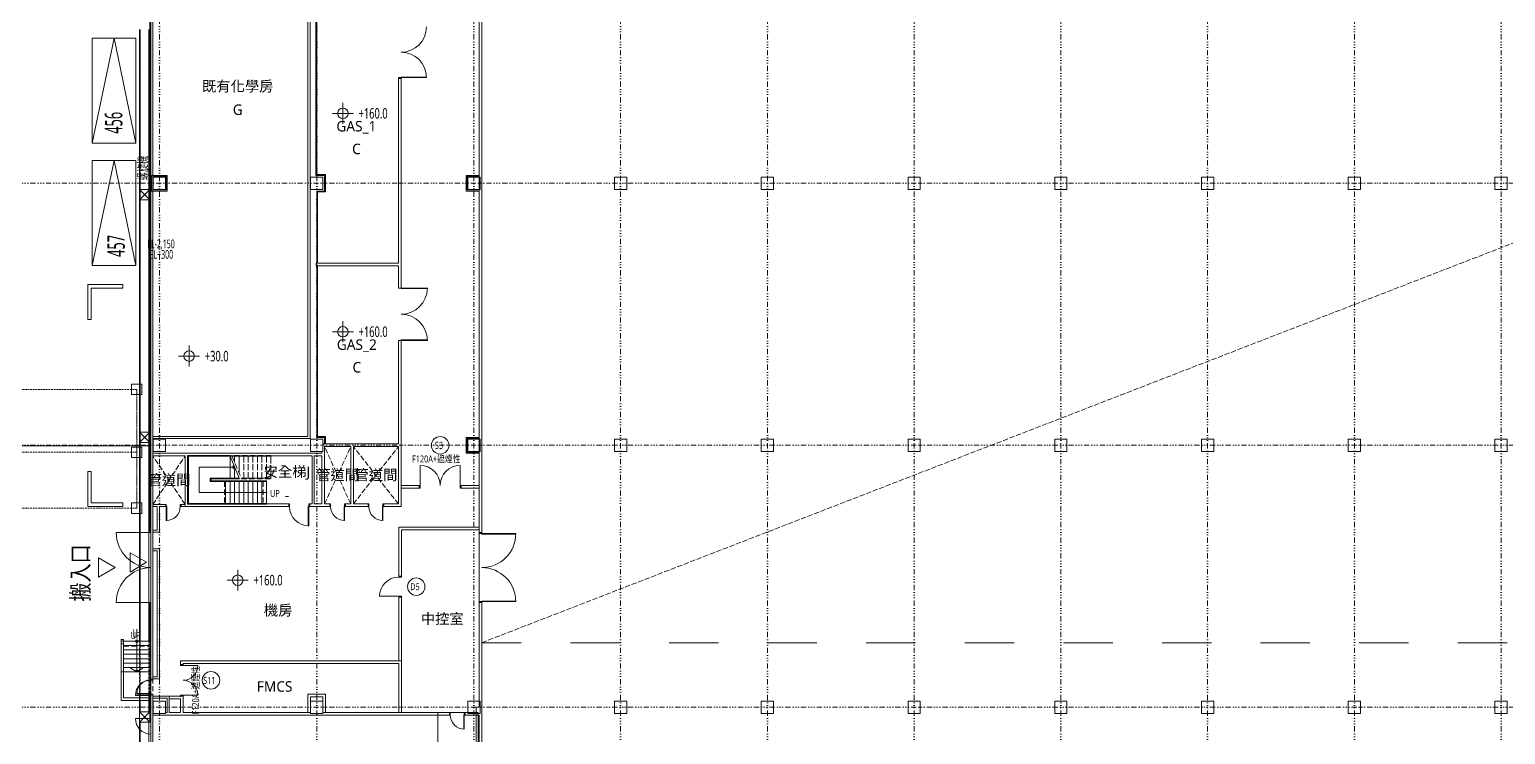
# Model space of a CAD drawing. Header units: millimetres. Extents: x -32710 to 654186, y -254124 to 420220.
# Drawn here: x 21763 to 106250, y 13445 to 53800 of the extents above; entities that cross this region are included whole.
import ezdxf
from ezdxf.enums import TextEntityAlignment as Align

# ---------------------------------------------------------------- set-up
doc = ezdxf.new("R2010")
doc.units = ezdxf.units.MM
doc.header["$LTSCALE"] = 1000
for name, pattern in [('H12PL1$0$DASHEDX2', [0.15, 0.1, -0.05]), ('H12PL1$0$DOTK1', [0.01, 0.005, -0.005]), ('H12PL1$0$DOTK2', [0.0166, 0.0083, -0.0083]), ('H12PL1$0$HIDDEN', [0.4, 0.3, -0.1]), ('H12PL1$0$JJP_三點線', [0.9, 0.3, -0.15, 0, -0.15, 0, -0.15, 0, -0.15]), ('H12PL1$0$JJP_虛線(退縮線、投影線、地下室範圍、非屬本工程、圖面分區)', [0.45, 0.3, -0.15]), ('H12PL1$0$TAI_虛線', [5.644, 2.822, -2.822]), ('H12PL1$0$虛線', [0.846667, 0.423333, -0.423333]), ('H12PL1$0$雨水排水_路_最新$0$DOTK1', [0.01, 0.005, -0.005])]:
    doc.linetypes.add(name, pattern=pattern)
for name, color, linetype in [('H12PL1$0$A-LABEL-HIGH', 252, 'Continuous'), ('H12PL1$0$A-OBJE-2D', 252, 'Continuous'), ('H12PL1$0$A-STRS', 252, 'Continuous'), ('H12PL1$0$A-TEXT', 252, 'Continuous'), ('H12PL1$0$A-TEXT-修改說明.50K', 252, 'Continuous'), ('H12PL1$0$A-WALL-EX', 252, 'Continuous'), ('H12PL1$0$A-WALL-IN', 252, 'Continuous'), ('H12PL1$0$A-WALL-IN.200K拆除', 252, 'Continuous'), ('H12PL1$0$A-ZONE', 252, 'Continuous'), ('H12PL1$0$D label', 252, 'Continuous'), ('H12PL1$0$Door', 252, 'Continuous'), ('H12PL1$0$S-COL', 252, 'Continuous'), ('H12PL1$0$S-FNDN', 252, 'Continuous'), ('H12PL1$0$S-GRID', 252, 'Continuous'), ('H12PL1$0$S-SLAB-SHOW', 252, 'Continuous'), ('H12PL1$0$全區配置圖_匯入NEWCUB用_13_0', 252, 'Continuous'), ('H12PL1$0$全區配置圖_匯入NEWCUB用_13_200_TEXT3', 252, 'Continuous'), ('H12PL1$0$全區配置圖_匯入NEWCUB用_13_400_HYOKI', 252, 'Continuous'), ('H12PL1$0$全區配置圖_匯入NEWCUB用_13_Defpoints', 252, 'Continuous'), ('H12PL1$0$全區配置圖_匯入NEWCUB用_13_HYOKI', 252, 'Continuous'), ('H12PL1$0$全區配置圖_匯入NEWCUB用_13_PKG', 252, 'Continuous'), ('H12PL1$0$全區配置圖_匯入NEWCUB用_13_SIAGE1', 252, 'Continuous'), ('H12PL1$0$全區配置圖_匯入NEWCUB用_13_SITE', 252, 'Continuous'), ('H12PL1$0$全區配置圖_匯入NEWCUB用_13_STANTION新設', 252, 'Continuous'), ('H12PL1$0$全區配置圖_匯入NEWCUB用_13_SUGATA3', 252, 'Continuous'), ('H12PL1$0$全區配置圖_匯入NEWCUB用_13_SUGATA4', 252, 'Continuous'), ('H12PL1$0$全區配置圖_匯入NEWCUB用_13_SUGATAD', 252, 'Continuous'), ('H12PL1$0$全區配置圖_匯入NEWCUB用_13_TATEGU1', 252, 'Continuous'), ('H12PL1$0$全區配置圖_匯入NEWCUB用_13_TATEGU3', 252, 'Continuous'), ('H12PL1$0$全區配置圖_匯入NEWCUB用_13_雨水排水経路図最新$0$SUGATAD', 252, 'Continuous'), ('MD-20250424-增加TRAY與FS主管位置調整', 7, 'Continuous'), ('xCUP-L40-M03-HVAC-EQ$0$XCUP-L40-HVAC-EQ$0$XCUP-L40-HVAC-EQ$0$XCUP-L40-HVAC-EQ$0$H-AHU-TXT', 7, 'Continuous')]:
    doc.layers.add(name, color=color, linetype=linetype)
doc.styles.add('H12PL1$0$Standard', font='Microsoft JhengHei.ttf', dxfattribs={"width": 0.8})
doc.styles.add('xCUP-L40-M03-HVAC-EQ$0$XCUP-L40-HVAC-EQ$0$XCUP-L40-HVAC-EQ$0$XCUP-L40-HVAC-EQ$0$CKIC-EC1', font='ckic-e.shx', dxfattribs={"height": 400, "bigfont": 'ckic-c.shx'})

# ---------------------------------------------------------------- blocks, each defined once
blk = doc.blocks.new('H12PL1')
at = {"layer": 'H12PL1$0$A-LABEL-HIGH', "lineweight": 0}
for p, q in [((10500, 48400), (10500, 49600)), ((9900, 49000), (11100, 49000)), ((9900, 36500), (11100, 36500)), ((10500, 35900), (10500, 37100)), ((1698.3, 34502.7), (1698.3, 35702.7)), ((1098.3, 35102.7), (2298.3, 35102.7)), ((4486.3, 21678.3), (4486.3, 22878.3)), ((3886.3, 22278.3), (5086.3, 22278.3))]:
    blk.add_line(p, q, dxfattribs=at)
for centre in [(10500, 49000), (10500, 36500), (1698.3, 35102.7), (4486.3, 22278.3)]:
    blk.add_circle(centre, 300, dxfattribs=at)
at = {"layer": 'H12PL1$0$A-OBJE-2D', "linetype": 'H12PL1$0$HIDDEN', "lineweight": 0}
for p, q in [((18450, 18700), (192000, 85950)), ((9450, 26640), (10950, 29925)), ((10950, 26640), (9450, 29925)), ((11100, 26640), (13685, 29925)), ((13685, 26640), (11100, 29925)), ((-380, 26602.5), (1475, 29400)), ((1475, 26602.5), (-380, 29400))]:
    blk.add_line(p, q, dxfattribs=at)
at = {"layer": 'H12PL1$0$A-STRS', "lineweight": 0}
for p, q in [((4024.2, 29420), (1605, 29420)), ((1605, 29420), (1605, 26620)), ((1655, 26670), (1655, 29370)), ((1655, 29370), (4045, 29370)), ((4045, 29370), (1655, 29370)), ((1655, 29370), (1655, 26670)), ((4045, 29370), (1655, 29370)), ((1655, 29370), (1655, 26670)), ((2280, 27295), (2280, 28745)), ((2280, 28745), (4045, 28745)), ((4045, 29370), (4045, 28120)), ((4045, 29370), (4045, 28120)), ((4045, 28120), (4045, 29370)), ((4045, 29370), (4045, 28120)), ((4045, 29370), (4565, 28120)), ((4045, 28745), (4305, 28745)), ((4305, 28745), (4205, 28820)), ((4205, 28670), (4305, 28745)), ((4305, 28745), (4305, 28120)), ((4305, 28120), (4305, 28745)), ((4305, 28745), (4305, 28120)), ((4045, 28120), (2905, 28120)), ((2905, 28120), (2905, 27920)), ((2905, 27920), (2905, 28120)), ((2905, 28120), (4045, 28120)), ((2905, 27920), (2905, 28120)), ((2905, 28120), (4045, 28120)), ((2905, 27920), (3785, 27920)), ((3715.6, 27920), (2905, 27920)), ((3785, 27920), (2905, 27920)), ((2955, 27970), (2955, 28070)), ((2955, 28070), (4045, 28070)), ((3785, 27970), (2955, 27970)), ((3785, 27920), (3715.6, 27920)), ((6125, 27970), (3785, 27970)), ((3785, 27970), (3785, 27920)), ((3785, 27920), (3785, 27970)), ((3785, 27920), (6125, 27920)), ((6125, 27920), (3785, 27920)), ((3785, 26670), (3785, 27920)), ((3785, 26670), (3785, 27920)), ((3785, 26670), (3785, 27920)), ((4045, 27920), (3785, 27920)), ((3785, 27920), (3785, 26670)), ((3785, 26670), (3785, 27920)), ((4045, 28070), (4045, 28120)), ((4565, 28120), (4045, 28120)), ((4045, 28120), (4045, 28070)), ((4045, 28120), (4565, 28120)), ((4045, 28120), (4305, 28120)), ((4045, 28070), (4585.8, 28070)), ((4045, 26670), (4045, 27920)), ((4305, 27920), (4045, 27920)), ((4045, 27920), (4045, 26670)), ((4045, 26670), (4045, 27920)), ((4305, 28120), (4565, 28120)), ((4305, 26670), (4305, 27920)), ((4565, 27920), (4305, 27920)), ((4305, 27920), (4305, 26670)), ((4305, 26670), (4305, 27920)), ((4565, 26670), (4565, 27920)), ((4825, 27920), (4565, 27920)), ((4565, 27920), (4565, 26670)), ((4565, 26670), (4565, 27920)), ((4825, 26670), (4825, 27920)), ((5085, 27920), (4825, 27920)), ((4825, 27920), (4825, 26670)), ((4825, 26670), (4825, 27920)), ((5085, 26670), (5085, 27920)), ((5345, 27920), (5085, 27920)), ((5085, 27920), (5085, 26670)), ((5085, 26670), (5085, 27920)), ((5345, 26670), (5345, 27920)), ((5605, 27920), (5345, 27920)), ((5345, 27920), (5345, 26670)), ((5345, 26670), (5345, 27920)), ((5605, 26670), (5605, 27920)), ((5865, 27920), (5605, 27920)), ((5605, 27920), (5605, 26670)), ((5605, 26670), (5605, 27920)), ((5865, 26670), (5865, 27920)), ((6125, 27920), (5865, 27920)), ((5865, 27920), (5865, 26670)), ((5865, 26670), (5865, 27920)), ((6125, 27920), (6125, 27970)), ((6125, 26670), (6125, 27920)), ((6125, 26670), (6125, 27920)), ((3785, 27295), (2280, 27295)), ((5865, 27295), (3785, 27295)), ((6125, 27295), (5865, 27295)), ((1605, 26620), (3785, 26620)), ((3785, 26670), (1655, 26670)), ((1655, 26670), (3715.6, 26670)), ((1655, 26670), (3785, 26670)), ((3715.6, 26670), (3785, 26670)), ((6125, 26670), (3785, 26670)), ((3785, 26670), (3785, 26620)), ((3785, 26620), (3785, 26670)), ((3785, 26670), (6125, 26670)), ((3785, 26670), (4045, 26670)), ((3785, 26620), (6125, 26620)), ((4045, 26670), (4305, 26670)), ((4305, 26670), (4565, 26670)), ((4565, 26670), (4825, 26670)), ((4825, 26670), (5085, 26670)), ((5085, 26670), (5345, 26670)), ((5345, 26670), (5605, 26670)), ((5605, 26670), (5865, 26670)), ((5865, 26670), (6125, 26670)), ((6125, 26620), (6125, 26670)), ((-2200, 18785), (-2200, 17035)), ((-2050, 18785), (-2200, 18785)), ((-2050, 17035), (-2050, 18785)), ((-2050, 18785), (-2050, 17035)), ((-550, 18785), (-2050, 18785)), ((-550, 18785), (-2050, 18785)), ((-2050, 18785), (-2050, 18535)), ((-1300, 18785), (-1300, 18535)), ((-550, 17035), (-550, 18785)), ((-550, 18535), (-550, 18785)), ((-2050, 18535), (-550, 18535)), ((-550, 18535), (-2050, 18535)), ((-2050, 18535), (-2050, 18285)), ((-2050, 18285), (-550, 18285)), ((-550, 18285), (-2050, 18285)), ((-2050, 18285), (-2050, 18035)), ((-2050, 18035), (-550, 18035)), ((-550, 18035), (-2050, 18035)), ((-2050, 18035), (-2050, 17785)), ((-2050, 17785), (-550, 17785)), ((-550, 17785), (-2050, 17785)), ((-2050, 17785), (-2050, 17535)), ((-1300, 18535), (-1300, 17285)), ((-550, 18285), (-550, 18535)), ((-550, 18035), (-550, 18285)), ((-550, 17785), (-550, 18035)), ((-550, 17535), (-550, 17785)), ((-2200, 17035), (-2050, 17035)), ((-2050, 17535), (-550, 17535)), ((-550, 17535), (-2050, 17535)), ((-2050, 17535), (-2050, 17285)), ((-2050, 17285), (-550, 17285)), ((-550, 17285), (-2050, 17285)), ((-2050, 17285), (-2050, 17035)), ((-2050, 17035), (-550, 17035)), ((-2050, 17035), (-550, 17035)), ((-1375, 17135), (-1300, 17035)), ((-1300, 17285), (-1300, 17035)), ((-1300, 17035), (-1225, 17135)), ((-550, 17285), (-550, 17535)), ((-550, 17035), (-550, 17285))]:
    blk.add_line(p, q, dxfattribs=at)
at = {"layer": 'H12PL1$0$A-STRS', "linetype": 'H12PL1$0$JJP_虛線(退縮線、投影線、地下室範圍、非屬本工程、圖面分區)', "lineweight": 0}
for p, q in [((4045, 29370), (4045, 28120)), ((6385, 29420), (4132.5, 29420)), ((4153.3, 29370), (6385, 29370)), ((4305, 29370), (4153.3, 29370)), ((4153.3, 29370), (4673.3, 28120)), ((4305, 29370), (4305, 29005.4)), ((4305, 29005.4), (4305, 29370)), ((4305, 29370), (4305, 29005.4)), ((4565, 29370), (4305, 29370)), ((4565, 29370), (4565, 28380.4)), ((4565, 28380.4), (4565, 29370)), ((4565, 29370), (4565, 28380.4)), ((4825, 29370), (4565, 29370)), ((4825, 29370), (4825, 28120)), ((4825, 28120), (4825, 29370)), ((4825, 29370), (4825, 28120)), ((5085, 29370), (4825, 29370)), ((5085, 29370), (5085, 28120)), ((5085, 28120), (5085, 29370)), ((5085, 29370), (5085, 28120)), ((5345, 29370), (5085, 29370)), ((5345, 29370), (5345, 28120)), ((5345, 28120), (5345, 29370)), ((5345, 29370), (5345, 28120)), ((5605, 29370), (5345, 29370)), ((5605, 29370), (5605, 28120)), ((5605, 28120), (5605, 29370)), ((5605, 29370), (5605, 28120)), ((5865, 29370), (5605, 29370)), ((5865, 29370), (5865, 28120)), ((5865, 28120), (5865, 29370)), ((5865, 29370), (5865, 28120)), ((6125, 29370), (5865, 29370)), ((6125, 29370), (6125, 28120)), ((6125, 28120), (6125, 29370)), ((6125, 29370), (6125, 28120)), ((6385, 29370), (6125, 29370)), ((6385, 29370), (6385, 29420)), ((6385, 28120), (6385, 29370)), ((3715.6, 27920), (3715.6, 26670)), ((6385, 28120), (4673.3, 28120)), ((4673.3, 28120), (4825, 28120)), ((4694.1, 28070), (6385, 28070)), ((4825, 28120), (5085, 28120)), ((5085, 28120), (5345, 28120)), ((5345, 28120), (5605, 28120)), ((5605, 28120), (5865, 28120)), ((5865, 28120), (6125, 28120)), ((5946.8, 27920), (5946.8, 26670)), ((6125, 28120), (6385, 28120)), ((6385, 28070), (6385, 28120)), ((-2050, 18495.6), (-550, 18495.6))]:
    blk.add_line(p, q, dxfattribs=at)
at = {"layer": 'H12PL1$0$A-STRS', "linetype": 'H12PL1$0$虛線', "lineweight": 0}
for p, q in [((6385, 29370), (4153.3, 29370)), ((6385, 28120), (6385, 29370)), ((4673.3, 28120), (6385, 28120))]:
    blk.add_line(p, q, dxfattribs=at)
at = {"layer": 'H12PL1$0$A-STRS', "lineweight": 0, "flags": 128}
for points in [[(6125, 27320, 1), (6125, 27270, 1)], [(-1325, 18785, 1), (-1275, 18785, 1)]]:
    blk.add_lwpolyline(points, format="xyb", close=True, dxfattribs=at)
at = {"layer": 'H12PL1$0$A-TEXT-修改說明.50K', "linetype": 'H12PL1$0$TAI_虛線', "lineweight": 0}
blk.add_lwpolyline([(167450, 18700), (18450, 18700)], dxfattribs=at)
at = {"layer": 'H12PL1$0$A-WALL-EX', "linetype": 'H12PL1$0$JJP_虛線(退縮線、投影線、地下室範圍、非屬本工程、圖面分區)', "lineweight": 0}
blk.add_line((-500, 82880), (-500, -2530), dxfattribs=at)
at = {"layer": 'H12PL1$0$A-WALL-EX', "lineweight": 0}
for p, q in [((-500, 16610), (-380, 16610)), ((-500, 15710), (-380, 15710))]:
    blk.add_line(p, q, dxfattribs=at)
at = {"layer": 'H12PL1$0$A-WALL-EX', "linetype": 'H12PL1$0$JJP_虛線(退縮線、投影線、地下室範圍、非屬本工程、圖面分區)', "lineweight": 0, "flags": 128}
for points in [[(-500, 83000), (-500, -2650)], [(-380, -2530), (-380, 82880)], [(-500, 53800), (-500, 30550)], [(-380, 30550), (-380, 53800)]]:
    blk.add_lwpolyline(points, dxfattribs=at)
at = {"layer": 'H12PL1$0$A-WALL-EX', "lineweight": 0, "flags": 128}
for points in [[(8499.5, 59499.5), (8499.5, 30500.5)], [(8619.5, 30500.5), (8619.5, 59619.5)], [(-500, 54650), (-500, 53800)], [(-380, 53800), (-380, 54650)], [(-450, 45450), (-450, 45385)], [(450, 45450), (-450, 45450)], [(-450, 45385), (-450, 44615)], [(-385, 44615), (-385, 45385)], [(-385, 45385), (385, 45385)], [(385, 45385), (385, 44615)], [(450, 45450), (450, 45385)], [(450, 44550), (450, 45385)], [(-450, 44550), (-450, 44615)], [(-450, 44550), (385, 44550)], [(385, 44615), (-385, 44615)], [(450, 44550), (385, 44550)], [(-500, 30550), (-500, 16610)], [(8499.5, 30500.5), (-380.5, 30500.5)], [(-380.5, 30500.5), (-380.5, 30380.5)], [(-380, 16610), (-380, 30550)], [(8619.5, 30380.5), (8619.5, 30500.5)], [(-380.5, 30380.5), (8619.5, 30380.5)], [(-500, 15710), (-500, 12500)], [(-380, 12500), (-380, 15710)]]:
    blk.add_lwpolyline(points, dxfattribs=at)
at = {"layer": 'H12PL1$0$A-WALL-IN', "lineweight": 0}
for p, q in [((13835, 51000), (13685, 51000)), ((13835, 39000), (13685, 39000)), ((13835, 36000), (13685, 36000)), ((14867.5, 27700), (14824.5, 27700)), ((14867.5, 27550), (14824.5, 27550)), ((14867.5, 27700), (14867.5, 27550)), ((17267.5, 27700), (17310.5, 27700)), ((17267.5, 27700), (17267.5, 27550)), ((17267.5, 27550), (17310.5, 27550)), ((337.5, 26489.5), (337.5, 26602.5)), ((1237.5, 26489.5), (1237.5, 26602.5)), ((7400, 26490), (7400, 26640)), ((8600, 26490), (8600, 26640)), ((9750, 26490), (9750, 26640)), ((10650, 26490), (10650, 26640)), ((11942.5, 26490), (11942.5, 26640)), ((12842.5, 26490), (12842.5, 26640)), ((-380, 25137.5), (-380, 25024.5)), ((18450, 25000), (18300, 25000)), ((-380, 24074.5), (-380, 23961.5)), ((18450, 21000), (18300, 21000)), ((1200, 17445), (1200, 17488)), ((1350, 17445), (1200, 17445)), ((1350, 17445), (1350, 17488)), ((1200, 15645), (1200, 15602)), ((1350, 15645), (1200, 15645)), ((1350, 15645), (1350, 15602)), ((16600, 14550), (16600, 14700)), ((17500, 14550), (17500, 14700))]:
    blk.add_line(p, q, dxfattribs=at)
at = {"layer": 'H12PL1$0$A-WALL-IN', "lineweight": 0, "flags": 128}
for points in [[(18450, 25000), (18450, 67500)], [(8950, 59550), (8950, 45450)], [(18300, 59550), (18300, 45450)], [(9000, 45500), (9000, 54925)], [(13685, 51000), (13685, 40425)], [(13835, 39000), (13835, 51000)], [(8950, 45450), (9000, 45450)], [(9450, 45500), (9000, 45500)], [(9000, 45450), (9450, 45450)], [(9500, 45500), (9450, 45500)], [(9450, 45450), (9450, 44550)], [(9500, 44500), (9500, 45500)], [(17550, 45450), (17615, 45450)], [(17550, 45450), (17550, 44615)], [(18300, 45450), (17615, 45450)], [(17615, 45385), (18300, 45385)], [(17615, 44615), (17615, 45385)], [(18300, 45385), (18300, 45350)], [(9000, 44550), (9000, 44500)], [(9450, 44550), (9000, 44550)], [(9000, 44500), (9000, 40425)], [(9050, 40425), (9050, 44500)], [(9050, 44500), (9450, 44500)], [(9500, 44500), (9450, 44500)], [(17550, 44615), (17550, 44550)], [(17550, 44550), (18300, 44550)], [(18300, 44615), (17615, 44615)], [(18300, 44650), (18300, 44615)], [(18300, 44550), (18300, 30450)], [(9000, 40425), (8975, 40425)], [(8975, 40425), (8975, 40275)], [(8975, 40275), (9000, 40275)], [(9000, 40275), (9000, 30450)], [(13685, 40425), (9050, 40425)], [(9050, 40275), (13685, 40275)], [(9050, 30500), (9050, 40275)], [(13685, 40275), (13685, 39000)], [(13685, 36000), (13685, 30075)], [(13835, 26640), (13835, 36000)], [(9050, 30450), (9000, 30450)], [(9500, 30500), (9050, 30500)], [(9050, 30450), (9450, 30450)], [(9450, 30450), (9450, 30075)], [(9500, 30500), (9500, 30450)], [(9500, 30075), (9500, 30450)], [(17550, 30450), (17615, 30450)], [(17550, 30450), (17550, 29615)], [(18300, 30450), (17615, 30450)], [(9300, 29650), (9300, 29550)], [(9450, 30075), (9350, 30075)], [(9450, 26640), (9450, 29925)], [(9450, 29925), (10950, 29925)], [(13685, 30075), (9500, 30075)], [(10950, 29925), (10950, 26640)], [(11100, 26640), (11100, 29925)], [(11100, 29925), (13685, 29925)], [(13685, 29925), (13685, 26640)], [(17550, 29615), (17550, 29550)], [(17615, 30385), (18300, 30385)], [(17615, 29615), (17615, 30385)], [(18300, 29615), (17615, 29615)], [(18300, 30385), (18300, 30350)], [(18300, 29650), (18300, 29615)], [(9300, 29550), (-380, 29550)], [(-380, 29550), (-380, 29400)], [(-380, 29400), (1475, 29400)], [(1475, 29400), (1475, 26640)], [(1625, 26640), (1625, 29400)], [(1625, 29400), (8750, 29400)], [(8750, 29400), (8750, 26640)], [(8862.5, 26640), (8862.5, 29400)], [(8862.5, 29400), (9300, 29400)], [(9300, 29400), (9300, 26640)], [(17550, 29550), (18300, 29550)], [(18300, 29550), (18300, 27700)], [(14867.5, 27700), (13835, 27700)], [(13835, 27700), (13835, 27550)], [(13835, 27550), (14867.5, 27550)], [(18300, 27700), (17267.5, 27700)], [(17267.5, 27550), (18300, 27550)], [(18300, 27550), (18300, 25317)], [(337.5, 26602.5), (-380, 26602.5)], [(-380, 26602.5), (-380, 26489.5)], [(-380, 26489.5), (-125, 26489.5)], [(-125, 26489.5), (-125, 25137.5)], [(0, 26489.5), (337.5, 26489.5)], [(0, 25024.5), (0, 26489.5)], [(1475, 26602.5), (1237.5, 26602.5)], [(1237.5, 26489.5), (1475, 26489.5)], [(1475, 26490), (1475, 26640)], [(1475, 26489.5), (1475, 26602.5)], [(1475, 26490), (7400, 26490)], [(7400, 26640), (1625, 26640)], [(8750, 26640), (8600, 26640)], [(8600, 26490), (9750, 26490)], [(9300, 26640), (8862.5, 26640)], [(9750, 26640), (9450, 26640)], [(10950, 26640), (10650, 26640)], [(10650, 26490), (11942.5, 26490)], [(11942.5, 26640), (11100, 26640)], [(13685, 26640), (12842.5, 26640)], [(12842.5, 26490), (13835, 26490)], [(13835, 26490), (13835, 26640)], [(-125, 25137.5), (-380, 25137.5)], [(-380, 25024.5), (-125, 25024.5)], [(0, 25024.5), (-125, 25024.5)], [(18300, 25167), (18300, 25000)], [(-125, 24074.5), (-380, 24074.5)], [(-380, 23961.5), (-125, 23961.5)], [(0, 24074.5), (-125, 24074.5)], [(-125, 23961.5), (-125, 16737.5)], [(0, 16624.5), (0, 24074.5)], [(18300, 21000), (18300, 15350)], [(18450, -350), (18450, 21000)], [(1200, 17662), (1200, 17512)], [(13700, 17662), (1200, 17662)], [(1200, 17512), (1200, 17445)], [(1350, 17445), (1350, 17512)], [(1350, 17512), (13700, 17512)], [(13850, 17662), (13700, 17662)], [(13700, 17512), (13700, 14700)], [(13850, 14700), (13850, 17662)], [(-125, 16737.5), (-380, 16737.5)], [(-380, 16624.5), (-380, 16737.5)], [(-380, 16624.5), (-125, 16624.5)], [(0, 16624.5), (-125, 16624.5)], [(437.5, 15645), (-380, 15645)], [(-380, 15532), (-380, 15645)], [(-380, 15532), (437.5, 15532)], [(550.5, 15645), (437.5, 15645)], [(437.5, 15532), (437.5, 14700)], [(1200, 15645), (550.5, 15645)], [(550.5, 15645), (550.5, 15495)], [(550.5, 14700), (550.5, 15645)], [(550.5, 15495), (1200, 15495)], [(1200, 15495), (1200, 14700)], [(1350, 14700), (1350, 15645)], [(8500, 15750), (8650, 15750)], [(8500, 15750), (8500, 14700)], [(9350, 15750), (8650, 15750)], [(8650, 15600), (9350, 15600)], [(8650, 15350), (8650, 15600)], [(9500, 15750), (9350, 15750)], [(9350, 15600), (9350, 15350)], [(9500, 14700), (9500, 15750)], [(-350, 14700), (-380.5, 14700)], [(-380.5, 14700), (-380.5, 14550)], [(-380.5, 14550), (16600, 14550)], [(437.5, 14700), (350, 14700)], [(1200, 14700), (550.5, 14700)], [(8650, 14700), (1350, 14700)], [(8650, 14700), (8500, 14700)], [(9500, 14700), (9350, 14700)], [(16600, 14700), (9350, 14700)], [(13850, 14700), (13700, 14700)], [(17650, 14700), (17500, 14700)], [(17500, 14550), (18300, 14550)], [(18300, 14550), (18300, 350)]]:
    blk.add_lwpolyline(points, dxfattribs=at)
at = {"layer": 'H12PL1$0$A-WALL-IN.200K拆除', "lineweight": 0}
for p, q in [((13700, 22507), (13850, 22507)), ((13700, 21307), (13850, 21307))]:
    blk.add_line(p, q, dxfattribs=at)
at = {"layer": 'H12PL1$0$A-WALL-IN.200K拆除', "lineweight": 0, "flags": 128}
for points in [[(13700, 25317), (13700, 25167)], [(18300, 25317), (13700, 25317)], [(13700, 25167), (13700, 22507)], [(13850, 22507), (13850, 25167)], [(13850, 25167), (18300, 25167)], [(13700, 21307), (13700, 17662)], [(13850, 17662), (13850, 21307)], [(13850, 17662), (13700, 17662)]]:
    blk.add_lwpolyline(points, dxfattribs=at)
at = {"layer": 'H12PL1$0$D label', "lineweight": 0, "flags": 128}
for points in [[(16567.5, 30000, 1), (15567.5, 30000, 1)], [(14700, 22407, 1), (14700, 21407, 1)], [(2950, 16045, 1), (2950, 17045, 1)]]:
    blk.add_lwpolyline(points, format="xyb", close=True, dxfattribs=at)
at = {"layer": 'H12PL1$0$Door', "lineweight": 0}
for p, q in [((13685, 51000), (13685, 51050)), ((13685, 51050), (13835, 51050)), ((13835, 51000), (13685, 51000)), ((13835, 51080), (15285, 51080)), ((13835, 51050), (13835, 51080)), ((15285, 51050), (13835, 51050)), ((13835, 51050), (13835, 51000)), ((15285, 51080), (15285, 51050)), ((13835, 39000), (13685, 39000)), ((13835, 39000), (15335, 39000)), ((13835, 38970), (13835, 39000)), ((15335, 38970), (13835, 38970)), ((15335, 39000), (15335, 38970)), ((13835, 36000), (13685, 36000)), ((13835, 36030), (15335, 36030)), ((13835, 36000), (13835, 36030)), ((15335, 36000), (13835, 36000)), ((15335, 36030), (15335, 36000)), ((14917.5, 27700), (14917.5, 28850)), ((17217.5, 27700), (17217.5, 28850)), ((14867.5, 27700), (14824.5, 27700)), ((14867.5, 27700), (14824.5, 27700)), ((14867.5, 27550), (14824.5, 27550)), ((14867.5, 27550), (14824.5, 27550)), ((14867.5, 27700), (14917.5, 27700)), ((14867.5, 27550), (14867.5, 27700)), ((14867.5, 27700), (14867.5, 27550)), ((14867.5, 27700), (14867.5, 27550)), ((14917.5, 27550), (14867.5, 27550)), ((14917.5, 27700), (14917.5, 27550)), ((17217.5, 27550), (17217.5, 27700)), ((17217.5, 27700), (17267.5, 27700)), ((17267.5, 27550), (17217.5, 27550)), ((17267.5, 27700), (17267.5, 27550)), ((17267.5, 27700), (17267.5, 27550)), ((17267.5, 27700), (17267.5, 27550)), ((17267.5, 27700), (17310.5, 27700)), ((17267.5, 27700), (17310.5, 27700)), ((17267.5, 27550), (17310.5, 27550)), ((17267.5, 27550), (17310.5, 27550)), ((337.5, 26489.5), (337.5, 26602.5)), ((337.5, 26602.5), (387.5, 26602.5)), ((387.5, 26489.5), (337.5, 26489.5)), ((387.5, 26602.5), (387.5, 26489.5)), ((387.5, 26489.5), (387.5, 25689.5)), ((417.5, 26489.5), (387.5, 26489.5)), ((417.5, 25689.5), (417.5, 26489.5)), ((1187.5, 26489.5), (1187.5, 26602.5)), ((1187.5, 26602.5), (1237.5, 26602.5)), ((1237.5, 26489.5), (1187.5, 26489.5)), ((1237.5, 26602.5), (1237.5, 26489.5)), ((7450, 26640), (7400, 26640)), ((7400, 26640), (7400, 26490)), ((7400, 26490), (7450, 26490)), ((7450, 26490), (7450, 26640)), ((8520, 25390), (8520, 26490)), ((8520, 26490), (8550, 26490)), ((8600, 26640), (8550, 26640)), ((8550, 26640), (8550, 26490)), ((8550, 26490), (8550, 25390)), ((8550, 26490), (8600, 26490)), ((8600, 26490), (8600, 26640)), ((9800, 26640), (9750, 26640)), ((9750, 26640), (9750, 26490)), ((9750, 26490), (9800, 26490)), ((9800, 26490), (9800, 26640)), ((10570, 25690), (10570, 26490)), ((10570, 26490), (10600, 26490)), ((10650, 26640), (10600, 26640)), ((10600, 26640), (10600, 26490)), ((10600, 26490), (10600, 25690)), ((10600, 26490), (10650, 26490)), ((10650, 26490), (10650, 26640)), ((11992.5, 26640), (11942.5, 26640)), ((11942.5, 26640), (11942.5, 26490)), ((11942.5, 26490), (11992.5, 26490)), ((11992.5, 26490), (11992.5, 26640)), ((12762.5, 25690), (12762.5, 26490)), ((12762.5, 26490), (12792.5, 26490)), ((12842.5, 26640), (12792.5, 26640)), ((12792.5, 26640), (12792.5, 26490)), ((12792.5, 26490), (12792.5, 25690)), ((12792.5, 26490), (12842.5, 26490)), ((12842.5, 26490), (12842.5, 26640)), ((387.5, 25689.5), (417.5, 25689.5)), ((8550, 25390), (8520, 25390)), ((10600, 25690), (10570, 25690)), ((12792.5, 25690), (12762.5, 25690)), ((18450, 25000), (18300, 25000)), ((18300, 25000), (18300, 24950)), ((18300, 24950), (18450, 24950)), ((18450, 24950), (18450, 25000)), ((20400, 24950), (18450, 24950)), ((18450, 24950), (18450, 24920)), ((18450, 24920), (20400, 24920)), ((20400, 24920), (20400, 24950)), ((13700, 22457), (13700, 22507)), ((13700, 22507), (13850, 22507)), ((13700, 22507), (13850, 22507)), ((13700, 22507), (13850, 22507)), ((13850, 22457), (13700, 22457)), ((13850, 22507), (13850, 22457)), ((13700, 21357), (12600, 21357)), ((13700, 21307), (13700, 21357)), ((13700, 21357), (13850, 21357)), ((13850, 21307), (13700, 21307)), ((13700, 21307), (13850, 21307)), ((13700, 21307), (13850, 21307)), ((13850, 21357), (13850, 21307)), ((18450, 21050), (18300, 21050)), ((18300, 21050), (18300, 21000)), ((18300, 21000), (18450, 21000)), ((20400, 21080), (18450, 21080)), ((18450, 21080), (18450, 21050)), ((18450, 21050), (20400, 21050)), ((18450, 21000), (18450, 21050)), ((20400, 21050), (20400, 21080)), ((1200, 17445), (1200, 17488)), ((1200, 17445), (1200, 17488)), ((1200, 17395), (1200, 17445)), ((1200, 17445), (1350, 17445)), ((1350, 17445), (1200, 17445)), ((1350, 17445), (1200, 17445)), ((1350, 17395), (1200, 17395)), ((1350, 17445), (1350, 17488)), ((1350, 17445), (1350, 17488)), ((1350, 17445), (1350, 17395)), ((1350, 17395), (2200, 17395)), ((-500, 16610), (-500, 16560)), ((-380, 16610), (-500, 16610)), ((-500, 16560), (-380, 16560)), ((-380, 16560), (-380, 16610)), ((-1300, 15760), (-1300, 15790)), ((-1300, 15790), (-500, 15790)), ((-500, 15760), (-1300, 15760)), ((-500, 15790), (-500, 15760)), ((-500, 15760), (-500, 15710)), ((-380, 15760), (-500, 15760)), ((-500, 15710), (-380, 15710)), ((-380, 15710), (-380, 15760)), ((1200, 15645), (1200, 15695)), ((1200, 15695), (1350, 15695)), ((1350, 15645), (1200, 15645)), ((1350, 15645), (1200, 15645)), ((1350, 15645), (1200, 15645)), ((1200, 15645), (1200, 15602)), ((1200, 15645), (1200, 15602)), ((1350, 15695), (1350, 15645)), ((1350, 15695), (2200, 15695)), ((1350, 15645), (1350, 15602)), ((1350, 15645), (1350, 15602)), ((16650, 14700), (16600, 14700)), ((16600, 14700), (16600, 14550)), ((16600, 14550), (16650, 14550)), ((16650, 14550), (16650, 14700)), ((17420, 13750), (17420, 14550)), ((17420, 14550), (17450, 14550)), ((17500, 14700), (17450, 14700)), ((17450, 14700), (17450, 14550)), ((17450, 14550), (17450, 13750)), ((17450, 14550), (17500, 14550)), ((17500, 14550), (17500, 14700)), ((17450, 13750), (17420, 13750))]:
    blk.add_line(p, q, dxfattribs=at)
for centre, radius, start, end in [((13835, 53950), 1450, 270, 0), ((13835, 51050), 1450, 0, 90), ((13835, 39000), 1500, 270, 0), ((13835, 36000), 1500, 0, 90), ((14917.5, 27700), 1150, 0, 90), ((17217.5, 27700), 1150, 90, 180), ((387.5, 26489.5), 800, 270, 0), ((8550, 26490), 1100, 180, 270), ((10600, 26490), 800, 180, 270), ((12792.5, 26490), 800, 180, 270), ((18450, 24950), 1950, 270, 0), ((18450, 21050), 1950, 0, 90), ((13700, 21357), 1100, 90, 180), ((1350, 17395), 850, 270, 0), ((-500, 15760), 800, 90, 180), ((1350, 15695), 850, 0, 90), ((17450, 14550), 800, 180, 270)]:
    blk.add_arc(centre, radius, start, end, dxfattribs=at)
at = {"layer": 'H12PL1$0$S-COL', "lineweight": 0, "flags": 128}
for points in [[(-350, 44650), (350, 44650), (350, 45350), (-350, 45350)], [(8650, 44650), (9350, 44650), (9350, 45350), (8650, 45350)], [(17650, 44650), (18350, 44650), (18350, 45350), (17650, 45350)], [(26050, 44650), (26750, 44650), (26750, 45350), (26050, 45350)], [(34450, 44650), (35150, 44650), (35150, 45350), (34450, 45350)], [(42850, 44650), (43550, 44650), (43550, 45350), (42850, 45350)], [(51250, 44650), (51950, 44650), (51950, 45350), (51250, 45350)], [(59650, 44650), (60350, 44650), (60350, 45350), (59650, 45350)], [(68050, 44650), (68750, 44650), (68750, 45350), (68050, 45350)], [(76450, 44650), (77150, 44650), (77150, 45350), (76450, 45350)], [(-350, 29650), (350, 29650), (350, 30350), (-350, 30350)], [(8650, 29650), (9350, 29650), (9350, 30350), (8650, 30350)], [(17650, 29650), (18350, 29650), (18350, 30350), (17650, 30350)], [(26050, 29650), (26750, 29650), (26750, 30350), (26050, 30350)], [(34450, 29650), (35150, 29650), (35150, 30350), (34450, 30350)], [(42850, 29650), (43550, 29650), (43550, 30350), (42850, 30350)], [(51250, 29650), (51950, 29650), (51950, 30350), (51250, 30350)], [(59650, 29650), (60350, 29650), (60350, 30350), (59650, 30350)], [(68050, 29650), (68750, 29650), (68750, 30350), (68050, 30350)], [(76450, 29650), (77150, 29650), (77150, 30350), (76450, 30350)], [(-350, 14650), (350, 14650), (350, 15350), (-350, 15350)], [(8650, 14650), (9350, 14650), (9350, 15350), (8650, 15350)], [(17650, 14650), (18350, 14650), (18350, 15350), (17650, 15350)], [(26050, 14650), (26750, 14650), (26750, 15350), (26050, 15350)], [(34450, 14650), (35150, 14650), (35150, 15350), (34450, 15350)], [(42850, 14650), (43550, 14650), (43550, 15350), (42850, 15350)], [(51250, 14650), (51950, 14650), (51950, 15350), (51250, 15350)], [(59650, 14650), (60350, 14650), (60350, 15350), (59650, 15350)], [(68050, 14650), (68750, 14650), (68750, 15350), (68050, 15350)], [(76450, 14650), (77150, 14650), (77150, 15350), (76450, 15350)]]:
    blk.add_lwpolyline(points, close=True, dxfattribs=at)
at = {"layer": 'H12PL1$0$S-FNDN', "lineweight": 0, "flags": 128}
blk.add_lwpolyline([(43500, 74700), (18300, 74700), (18300, 15000), (18125, 15000), (18125, -550), (93300, -550), (93300, 74700)], close=True, dxfattribs=at)
at = {"layer": 'H12PL1$0$S-GRID', "linetype": 'H12PL1$0$JJP_三點線', "lineweight": 0}
for p, q in [((0, 128250), (0, -28000)), ((9000, 128250), (9000, -28000)), ((18000, 128250), (18000, -28000)), ((26400, 128250), (26400, -28000)), ((34800, 128250), (34800, -28000)), ((43200, 128250), (43200, -28000)), ((51600, 128250), (51600, -28000)), ((60000, 128250), (60000, -28000)), ((68400, 128250), (68400, -28000)), ((76800, 128250), (76800, -28000)), ((-29000, 45000), (289600, 45000)), ((-29000, 30000), (289600, 30000)), ((-29000, 15000), (289600, 15000))]:
    blk.add_line(p, q, dxfattribs=at)
at = {"layer": 'H12PL1$0$S-SLAB-SHOW', "lineweight": 0, "flags": 128}
for points in [[(-2050, 15535), (-550, 15535), (-550, 17035), (-2050, 17035)], [(15940, 12660), (18250, 12660), (18250, 14700), (15940, 14700)]]:
    blk.add_lwpolyline(points, close=True, dxfattribs=at)
at = {"layer": 'H12PL1$0$全區配置圖_匯入NEWCUB用_13_400_HYOKI', "lineweight": 0, "flags": 128}
blk.add_lwpolyline([(-2543.1, 23000), (-3484.1, 23549), (-3484.1, 22445.8)], close=True, dxfattribs=at)
at = {"layer": 'H12PL1$0$全區配置圖_匯入NEWCUB用_13_Defpoints', "lineweight": 0}
for p, q in [((-2440.1, 51750), (-2440, 51750)), ((-953.6, 51750), (-953.5, 51750)), ((-953.6, 51750), (-953.5, 51750)), ((-2440.1, 39000), (-2440, 39000)), ((-953.6, 39000), (-953.5, 39000)), ((-953.6, 39000), (-953.5, 39000)), ((-2440.1, 30000), (-2440, 30000)), ((-953.6, 30000), (-953.5, 30000))]:
    blk.add_line(p, q, dxfattribs=at)
at = {"layer": 'H12PL1$0$全區配置圖_匯入NEWCUB用_13_HYOKI', "lineweight": 0, "flags": 128}
blk.add_lwpolyline([(-1300, 18785), (-1300, 17035), (-950, 17235), (-1300, 17035), (-1650, 17235)], dxfattribs=at)
at = {"layer": 'H12PL1$0$全區配置圖_匯入NEWCUB用_13_HYOKI', "lineweight": 0}
blk.add_circle((-1300, 18785), 75, dxfattribs=at)
at = {"layer": 'H12PL1$0$全區配置圖_匯入NEWCUB用_13_PKG', "lineweight": 0, "flags": 128}
for points in [[(-1350, 47300), (-2600, 53300), (-3850, 47300)], [(-1350, 40300), (-2600, 46300), (-3850, 40300)]]:
    blk.add_lwpolyline(points, dxfattribs=at)
for points in [[(-1350, 47300), (-1350, 53300), (-3850, 53300), (-3850, 47300)], [(-1350, 40300), (-1350, 46300), (-3850, 46300), (-3850, 40300)]]:
    blk.add_lwpolyline(points, close=True, dxfattribs=at)
at = {"layer": 'H12PL1$0$全區配置圖_匯入NEWCUB用_13_SIAGE1', "lineweight": 0, "flags": 128}
blk.add_lwpolyline([(-500, 30501.2), (-501.2, 30501.2), (-501.2, 30450.4)], dxfattribs=at)
at = {"layer": 'H12PL1$0$全區配置圖_匯入NEWCUB用_13_SITE', "lineweight": 0}
blk.add_line((-550, 29961), (-15800, 29961), dxfattribs=at)
at = {"layer": 'H12PL1$0$全區配置圖_匯入NEWCUB用_13_STANTION新設', "linetype": 'H12PL1$0$DOTK2', "lineweight": 0}
blk.add_line((-1300, 26400), (-1300, 33200), dxfattribs=at)
at = {"layer": 'H12PL1$0$全區配置圖_匯入NEWCUB用_13_STANTION新設', "lineweight": 0, "flags": 128}
for points in [[(-1600, 33500), (-1000, 33500), (-1000, 32900), (-1600, 32900)], [(-1600, 29900), (-1000, 29900), (-1000, 29300), (-1600, 29300)], [(-1600, 26700), (-1000, 26700), (-1000, 26100), (-1600, 26100)]]:
    blk.add_lwpolyline(points, close=True, dxfattribs=at)
at = {"layer": 'H12PL1$0$全區配置圖_匯入NEWCUB用_13_SUGATA3', "lineweight": 0}
for p, q in [((-1150, 18785), (-1150, 53800)), ((-1100, 18785), (-1100, 53800)), ((-600, 18785), (-600, 53800)), ((-550, 30550), (-550, 53800)), ((-550, 51750), (-500, 51750)), ((-1150, 44050), (-550, 44650)), ((-1150, 44650), (-550, 44050)), ((-1150, 30150), (-550, 30750)), ((-1150, 30750), (-550, 30150)), ((-2200, 15385), (-2200, 18885)), ((-2050, 18885), (-2200, 18885)), ((-2050, 15535), (-2050, 18885)), ((-550, 18785), (-2050, 18785)), ((-550, 18535), (-2050, 18535)), ((-550, 18285), (-2050, 18285)), ((-550, 18035), (-2050, 18035)), ((-550, 17785), (-2050, 17785)), ((-550, 17535), (-2050, 17535)), ((-550, 17285), (-2050, 17285)), ((-550, 17035), (-2050, 17035)), ((-550, 15385), (-2200, 15385)), ((-550, 15535), (-2050, 15535)), ((-1150, 1000), (-1150, 15385)), ((-1100, 14750), (-1100, 15385)), ((-600, 14750), (-600, 15385)), ((-1150, 14750), (-550, 14150)), ((-1150, 14150), (-550, 14750)), ((-1100, 1000), (-1100, 14150)), ((-600, 1000), (-600, 14150))]:
    blk.add_line(p, q, dxfattribs=at)
at = {"layer": 'H12PL1$0$全區配置圖_匯入NEWCUB用_13_SUGATA3', "lineweight": 0, "flags": 128}
for points in [[(-1150, 44050), (-550, 44050), (-550, 44650), (-1150, 44650)], [(-3900, 37200), (-4100, 37200), (-4100, 39200), (-2100, 39200), (-2100, 39000), (-3900, 39000)], [(-3900, 37200), (-4100, 37200), (-4100, 39200), (-2100, 39200), (-2100, 39000), (-3900, 39000)], [(-1150, 30150), (-550, 30150), (-550, 30750), (-1150, 30750)], [(-3900, 28500), (-4100, 28500), (-4100, 26500), (-2100, 26500), (-2100, 26700), (-3900, 26700)], [(-3900, 28500), (-4100, 28500), (-4100, 26500), (-2100, 26500), (-2100, 26700), (-3900, 26700)], [(-1150, 14150), (-550, 14150), (-550, 14750), (-1150, 14750)]]:
    blk.add_lwpolyline(points, close=True, dxfattribs=at)
at = {"layer": 'H12PL1$0$全區配置圖_匯入NEWCUB用_13_SUGATA4', "lineweight": 0}
for p, q in [((-550, 53800), (-550, 67460)), ((-550, 53800), (-500, 53800)), ((-500, 30550), (-550, 30550)), ((-550, 30550), (-550, 25060)), ((-500, 25060), (-550, 25060)), ((-550, 20940), (-550, 16640)), ((-500, 20940), (-550, 20940)), ((-510, 16640), (-550, 16640)), ((-510, 15630), (-550, 15630)), ((-550, 15630), (-550, 14465)), ((-510, 14415), (-550, 14415))]:
    blk.add_line(p, q, dxfattribs=at)
at = {"layer": 'H12PL1$0$全區配置圖_匯入NEWCUB用_13_SUGATA4', "lineweight": 0, "flags": 128}
blk.add_lwpolyline([(-500, 44450), (-550, 44450), (-550, 45550), (-500, 45550)], dxfattribs=at)
at = {"layer": 'H12PL1$0$全區配置圖_匯入NEWCUB用_13_SUGATAD', "linetype": 'H12PL1$0$DOTK1', "lineweight": 0}
for p, q in [((-1150, 15385), (-1150, 18785)), ((-1100, 18785), (-1100, 15385)), ((-600, 15385), (-600, 18785))]:
    blk.add_line(p, q, dxfattribs=at)
at = {"layer": 'H12PL1$0$全區配置圖_匯入NEWCUB用_13_TATEGU1', "lineweight": 0, "flags": 128}
for points in [[(-500, 25035), (-510, 25035), (-510, 25060), (-500, 25060)], [(-500, 20965), (-510, 20965), (-510, 20940), (-500, 20940)], [(-500, 16615), (-510, 16615), (-510, 16640), (-500, 16640)], [(-500, 15655), (-510, 15655), (-510, 15630), (-500, 15630)], [(-500, 14390), (-510, 14390), (-510, 14415), (-500, 14415)]]:
    blk.add_lwpolyline(points, dxfattribs=at)
at = {"layer": 'H12PL1$0$全區配置圖_匯入NEWCUB用_13_TATEGU3', "lineweight": 0}
for p, q in [((-2472, 25000), (-500, 25000)), ((-650, 23000), (-500, 23000)), ((-2472, 21000), (-500, 21000)), ((-537, 16135), (-500, 16135)), ((-500, 15685), (-1372, 15685)), ((-500, 14360), (-1372, 14360)), ((-537, 13910), (-500, 13910))]:
    blk.add_line(p, q, dxfattribs=at)
for centre, radius, start, end in [((-472, 25000), 2000, 180, 269.197833), ((-472, 21000), 2000, 90.802167, 180), ((-472, 15685), 900, 91.782823, 180), ((-472, 14360), 900, 180, 268.217177)]:
    blk.add_arc(centre, radius, start, end, dxfattribs=at)
at = {"layer": 'H12PL1$0$全區配置圖_匯入NEWCUB用_13_雨水排水経路図最新$0$SUGATAD', "linetype": 'H12PL1$0$DASHEDX2', "lineweight": 0}
for p, q in [((-14900, 33200), (-1300, 33200)), ((-1300, 26400), (-1300, 33200)), ((-14900, 29600), (-1300, 29600)), ((-14900, 26400), (-1300, 26400))]:
    blk.add_line(p, q, dxfattribs=at)
at = {"layer": 'H12PL1$0$全區配置圖_匯入NEWCUB用_13_雨水排水経路図最新$0$SUGATAD', "lineweight": 0}
for p, q in [((-2050, 18635), (-2200, 18635)), ((-2200, 15385), (-2200, 18635)), ((-2050, 15535), (-2050, 18635)), ((-550, 18535), (-2050, 18535)), ((-550, 18285), (-2050, 18285)), ((-550, 18035), (-2050, 18035)), ((-550, 17785), (-2050, 17785)), ((-550, 17535), (-2050, 17535)), ((-550, 17285), (-2050, 17285)), ((-550, 17035), (-2050, 17035)), ((-550, 15385), (-2200, 15385)), ((-550, 15535), (-2050, 15535))]:
    blk.add_line(p, q, dxfattribs=at)
at = {"layer": 'H12PL1$0$全區配置圖_匯入NEWCUB用_13_雨水排水経路図最新$0$SUGATAD', "linetype": 'H12PL1$0$雨水排水_路_最新$0$DOTK1', "lineweight": 0, "flags": 128}
for points in [[(-1600, 33500), (-1000, 33500), (-1000, 32900), (-1600, 32900)], [(-1600, 29900), (-1000, 29900), (-1000, 29300), (-1600, 29300)], [(-1600, 26700), (-1000, 26700), (-1000, 26100), (-1600, 26100)]]:
    blk.add_lwpolyline(points, close=True, dxfattribs=at)
at = {"layer": 'H12PL1$0$全區配置圖_匯入NEWCUB用_13_雨水排水経路図最新$0$SUGATAD', "lineweight": 0, "flags": 128}
blk.add_lwpolyline([(-734.1, 23300), (-1675.2, 23849), (-1675.2, 22745.8)], close=True, dxfattribs=at)
at = {"layer": 'H12PL1$0$A-LABEL-HIGH', "lineweight": 0, "char_height": 600, "attachment_point": 7, "style": 'H12PL1$0$Standard'}
for s, insert in [('\\A1;{\\W0.68;+160.0}', (11400, 48690.1)), ('\\A1;{\\W0.68;+160.0}', (11400, 36190.1)), ('\\A1;{\\W0.68;+30.0}', (2598.3, 34792.8)), ('\\A1;{\\W0.68;+160.0}', (5386.3, 21968.4))]:
    blk.add_mtext(s, dxfattribs=dict(at, insert=insert))
at = {"layer": 'H12PL1$0$A-TEXT', "linetype": 'Continuous', "lineweight": 0, "char_height": 400, "attachment_point": 4, "style": 'H12PL1$0$Standard'}
for insert in [(6331.2, 27242.9), (-1647.7, 19111.4)]:
    blk.add_mtext('\\A1;UP', dxfattribs=dict(at, insert=insert))
at = {"layer": 'H12PL1$0$A-ZONE', "style": 'H12PL1$0$Standard'}
for s, p in [('既有化學房', (4483.5, 50856.4)), ('G', (4483.5, 49510)), ('GAS_1', (11273.5, 48564.8)), ('C', (11273.5, 47265.4)), ('GAS_2', (11298.5, 36062.7)), ('C', (11298.5, 34765.4)), ('安全梯J', (7297.9, 28785.2)), ('管道間', (547.5, 28323.8)), ('管道間', (10200, 28605.1)), ('管道間', (12392.5, 28605.1)), ('-', (7297.9, 27443.3)), ('機房', (6799.7, 20856.8)), ('中控室', (16189.7, 20367.7)), ('FMCS', (6594, 16493.3))]:
    blk.add_text(s, height=600, dxfattribs=at).set_placement(p, align=Align.TOP_CENTER)
at = {"layer": 'H12PL1$0$D label', "lineweight": 0, "char_height": 400, "attachment_point": 7, "style": 'H12PL1$0$Standard'}
for s, insert in [('\\A1;\\pt0;S3', (15768.3, 29793.4)), ('\\A1;\\pt0;F120A+遮煙性', (14456.7, 28969.3)), ('\\A1;\\pt0;D5', (14354.1, 21700.4)), ('\\A1;\\pt0;S11', (2500.3, 16338.4))]:
    blk.add_mtext(s, dxfattribs=dict(at, insert=insert))
at = {"layer": 'H12PL1$0$D label', "lineweight": 0, "insert": (2317.3, 14587.8), "char_height": 400, "attachment_point": 7, "rotation": 90, "style": 'H12PL1$0$Standard'}
blk.add_mtext('\\A1;\\pt0;F120A+遮煙性', dxfattribs=at)
at = {"layer": 'H12PL1$0$全區配置圖_匯入NEWCUB用_13_0', "linetype": 'Continuous', "lineweight": 0, "char_height": 1000, "attachment_point": 7, "rotation": 90, "style": 'H12PL1$0$Standard'}
for s, insert in [('\\A1;{\\W0.56;456}', (-2108.2, 47833.9)), ('\\A1;{\\W0.56;457}', (-1971.8, 40785.3))]:
    blk.add_mtext(s, dxfattribs=dict(at, insert=insert))
at = {"layer": 'H12PL1$0$全區配置圖_匯入NEWCUB用_13_200_TEXT3', "linetype": 'Continuous', "lineweight": 0, "char_height": 500, "attachment_point": 4, "style": 'H12PL1$0$Standard'}
for s, insert in [('\\A1;{\\W0.52;FL-2,150}', (-694.8, 41484.1)), ('\\A1;{\\W0.52;GL+300}', (-632.9, 40924.4)), ('\\A1;{\\W0.68;U}', (-1557.3, 19232.4))]:
    blk.add_mtext(s, dxfattribs=dict(at, insert=insert))
at = {"layer": 'H12PL1$0$全區配置圖_匯入NEWCUB用_13_400_HYOKI', "linetype": 'Continuous', "lineweight": 0, "insert": (-4469.7, 21054.1), "char_height": 1000, "attachment_point": 4, "rotation": 90, "style": 'H12PL1$0$Standard'}
blk.add_mtext('\\A1;搬入口', dxfattribs=at)

msp = doc.modelspace()

# ---------------------------------------------------------------- texts
at = {"layer": 'xCUP-L40-M03-HVAC-EQ$0$XCUP-L40-HVAC-EQ$0$XCUP-L40-HVAC-EQ$0$XCUP-L40-HVAC-EQ$0$H-AHU-TXT', "linetype": 'Continuous', "style": 'xCUP-L40-M03-HVAC-EQ$0$XCUP-L40-HVAC-EQ$0$XCUP-L40-HVAC-EQ$0$XCUP-L40-HVAC-EQ$0$CKIC-EC1', "width": 0.6}
msp.add_text('%%U螺旋機', height=600, rotation=90, dxfattribs=at).set_placement((28566.8662, 45167.76078))

# ---------------------------------------------------------------- next in the draw order: block references
at = {"layer": 'MD-20250424-增加TRAY與FS主管位置調整', "color": 8}
msp.add_blockref('H12PL1', (29200, 0), dxfattribs=at)

doc.saveas('drawing.dxf')
